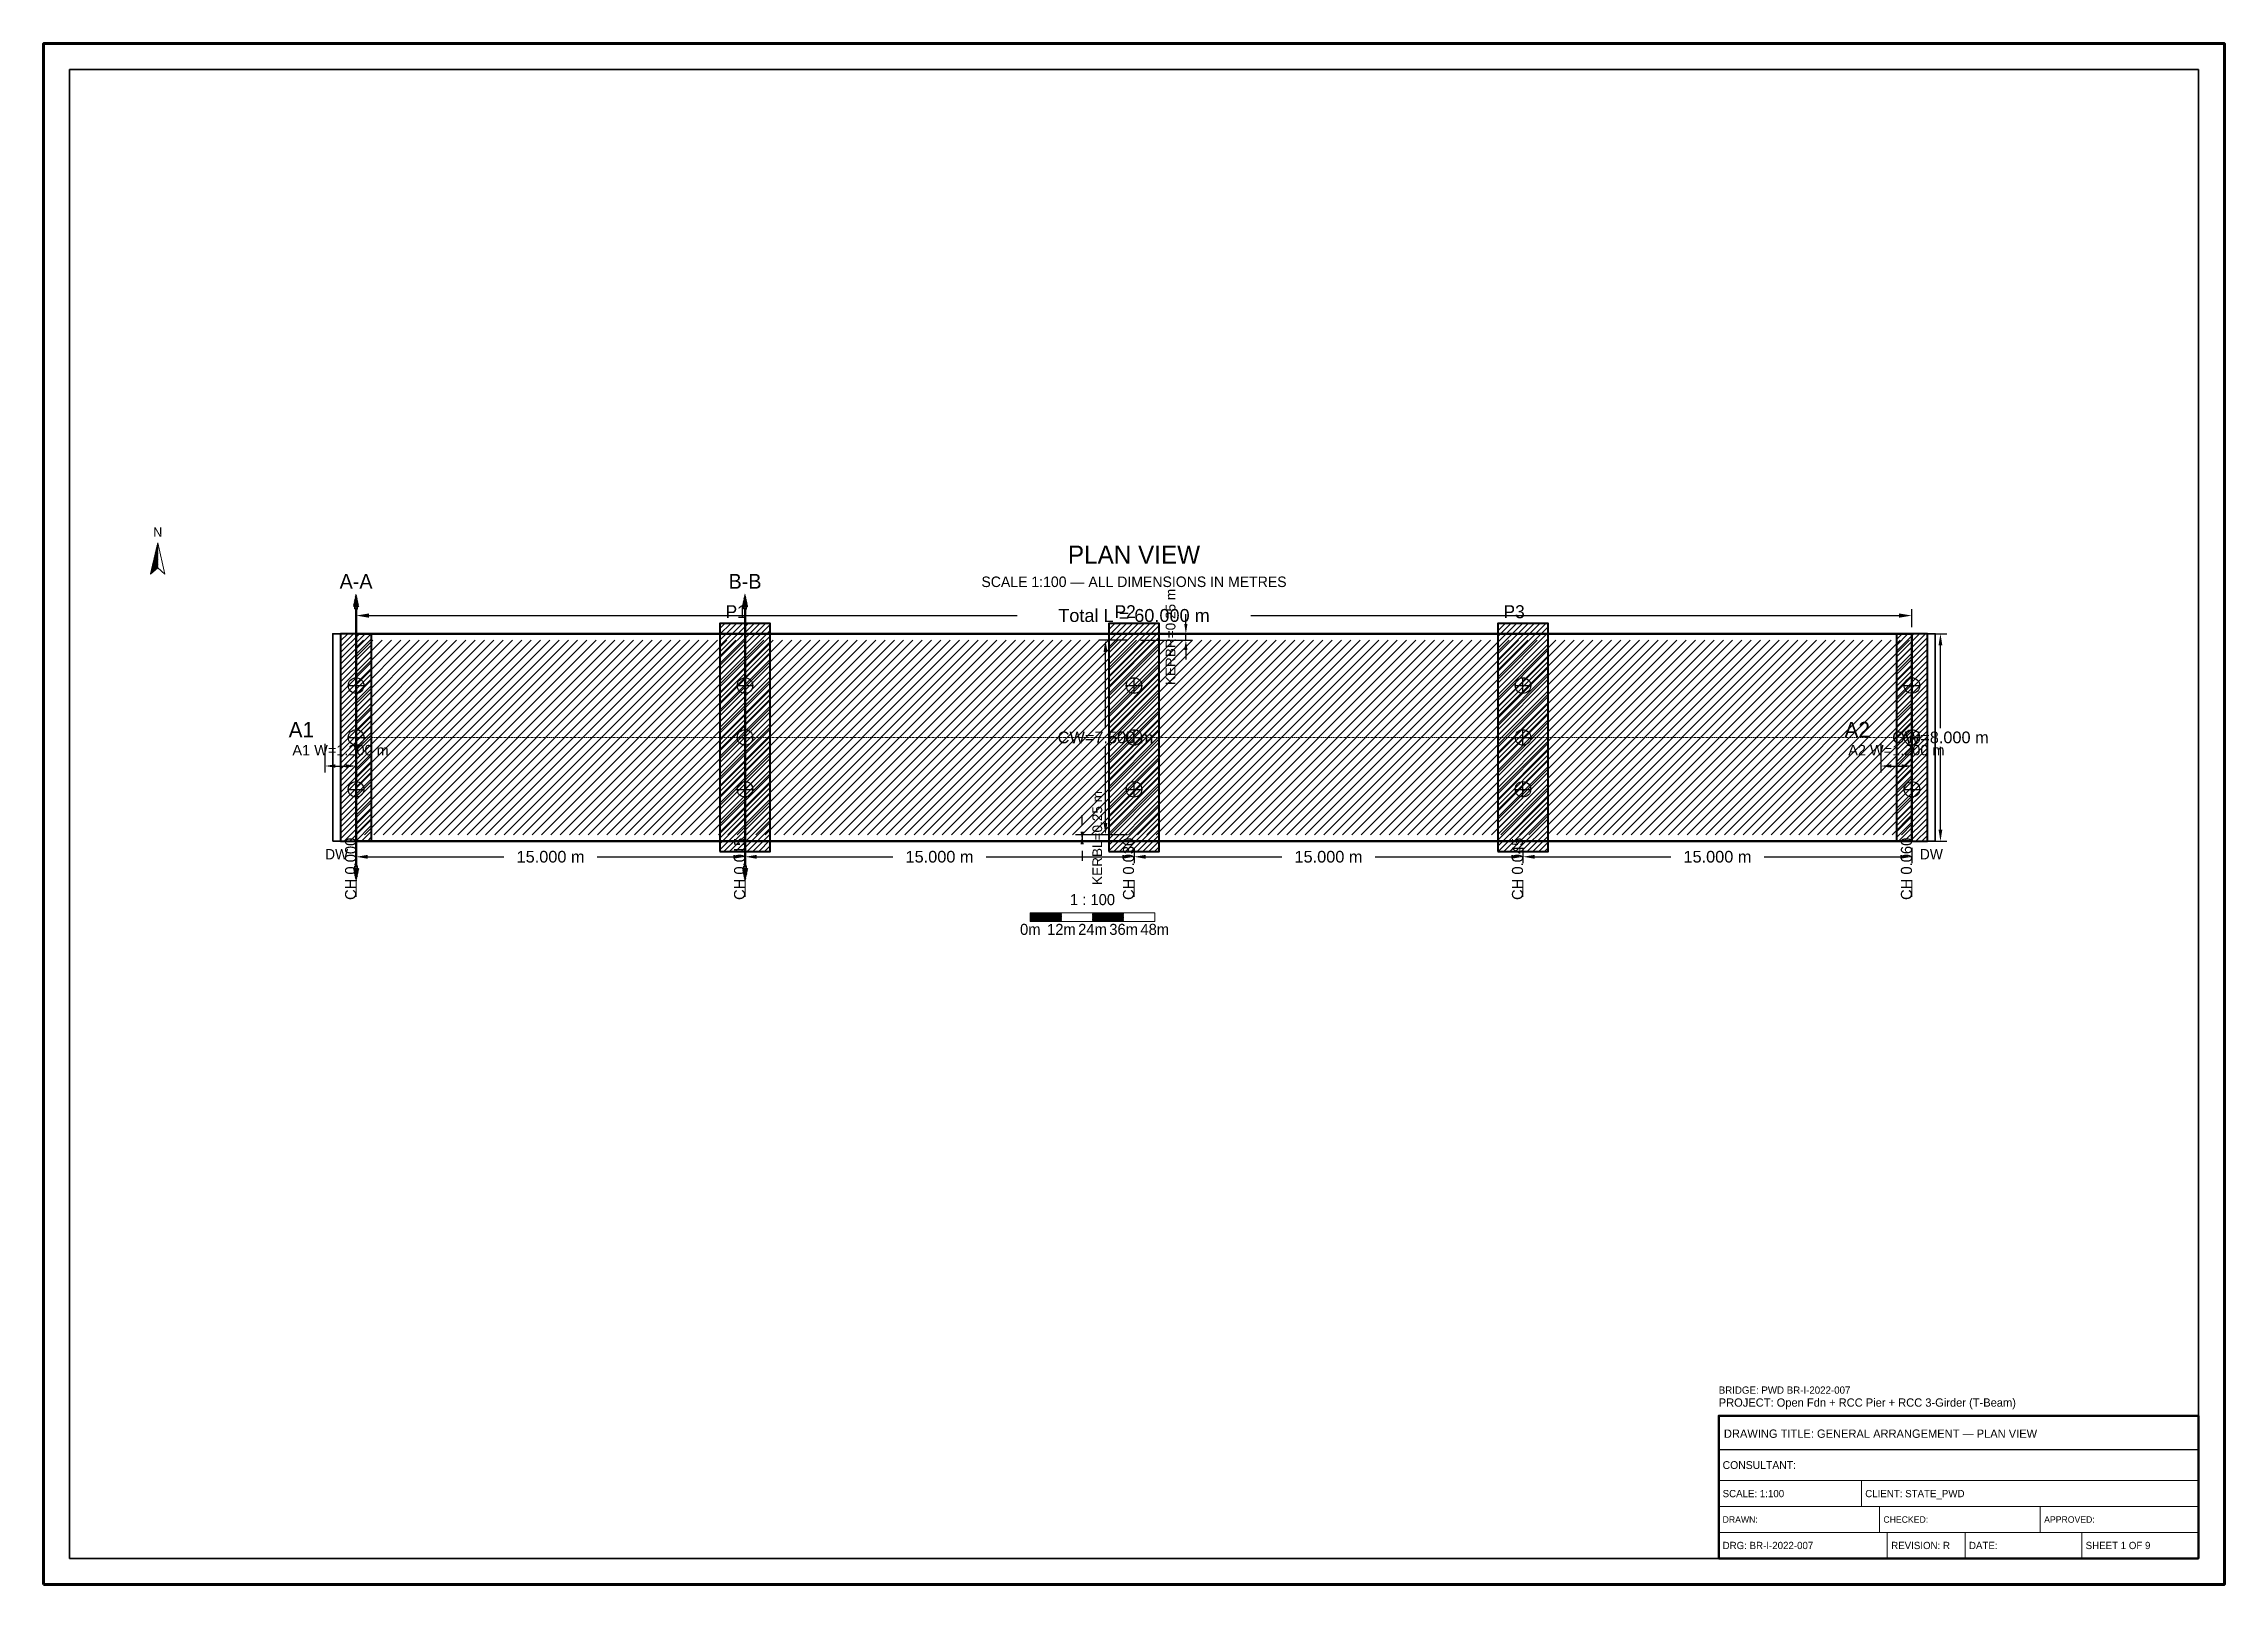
# Model space of a CAD drawing. Header units: metres. Extents: x 0 to 841, y 0 to 594.
import ezdxf
from ezdxf.enums import TextEntityAlignment as Align

# ---------------------------------------------------------------- set-up
doc = ezdxf.new("R2010")
doc.units = ezdxf.units.M
doc.linetypes.add('CENTER', pattern=[1.5, 0.75, -0.25, 0.25, -0.25])
doc.linetypes.add('DASHED', pattern=[0.5, 0.375, -0.125])
for name, color, linetype, lineweight in [('BORDER-INNER', 7, 'Continuous', 35), ('BORDER-OUTER', 7, 'Continuous', 70), ('CIVIL-CHAINAGE', 7, 'Continuous', 18), ('DIM-CHAINAGE', 3, 'Continuous', 18), ('DIM-LINEAR', 3, 'Continuous', 18), ('STRUC-CENTRE', 6, 'CENTER', 18), ('STRUC-HATCHING', 8, 'Continuous', 18), ('STRUC-OUTLINE', 1, 'Continuous', 50), ('STRUC-SECTION', 2, 'Continuous', 35), ('SUB-ABUT', 3, 'Continuous', 35), ('SUB-BEARING', 5, 'Continuous', 25), ('SUB-DIRT-WALL', 3, 'Continuous', 35), ('SUB-PIER', 2, 'Continuous', 35), ('SUPER-DECK', 2, 'Continuous', 50), ('SYM-NORTHARROW', 7, 'Continuous', 18), ('SYM-SCALE', 7, 'Continuous', 13), ('TEXT-GENERAL', 7, 'Continuous', 18), ('TEXT-HEADER', 7, 'Continuous', 25), ('TEXT-SPEC', 7, 'Continuous', 13), ('TEXT-TITLE', 7, 'Continuous', 25), ('TITLEBLK-BOX', 7, 'Continuous', 50), ('TITLEBLK-TEXT', 7, 'Continuous', 18)]:
    doc.layers.add(name, color=color, linetype=linetype, lineweight=lineweight)
doc.styles.add('BRIDGE_STD', font='Arial.ttf')
doc.dimstyles.new('pmb100', dxfattribs={"dimtxt": 2.5, "dimasz": 0.9375, "dimexe": 2.5, "dimexo": 2.5, "dimtad": 0, "dimtih": 1, "dimdec": 0, "dimtxsty": 'BRIDGE_STD', "dimcen": 2.5, "dimazin": 3, "dimtfac": 1, "dimtmove": 0, "dimatfit": 3})

msp = doc.modelspace()

# ---------------------------------------------------------------- hatches: boundary and pattern name
at = {"layer": 'STRUC-HATCHING'}
h = msp.add_hatch(dxfattribs=at)
h.set_pattern_fill('ANSI31', scale=0.8)
h.paths.add_polyline_path([(120.5, 289), (720.5, 289), (720.5, 364), (120.5, 364)])
at = {"layer": 'STRUC-SECTION'}
h = msp.add_hatch(dxfattribs=at)
h.set_pattern_fill('SOLID')
h.paths.add_polyline_path([(119.45, 376.95), (121.55, 376.95), (120.5, 381.75)])
h = msp.add_hatch(dxfattribs=at)
h.set_pattern_fill('SOLID')
h.paths.add_polyline_path([(269.45, 376.95), (271.55, 376.95), (270.5, 381.75)])
h = msp.add_hatch(dxfattribs=at)
h.set_pattern_fill('SOLID')
h.paths.add_polyline_path([(119.45, 276.05), (121.55, 276.05), (120.5, 271.25)])
h = msp.add_hatch(dxfattribs=at)
h.set_pattern_fill('SOLID')
h.paths.add_polyline_path([(269.45, 276.05), (271.55, 276.05), (270.5, 271.25)])
at = {"layer": 'SUB-ABUT'}
h = msp.add_hatch(dxfattribs=at)
h.set_pattern_fill('ANSI31', scale=0.5)
h.paths.add_polyline_path([(114.5, 286.5), (126.5, 286.5), (126.5, 366.5), (114.5, 366.5)])
h = msp.add_hatch(dxfattribs=at)
h.set_pattern_fill('ANSI31', scale=0.5)
h.paths.add_polyline_path([(714.5, 286.5), (726.5, 286.5), (726.5, 366.5), (714.5, 366.5)])
at = {"layer": 'SUB-PIER'}
h = msp.add_hatch(dxfattribs=at)
h.set_pattern_fill('ANSI31', scale=0.5)
h.paths.add_polyline_path([(260.75, 282.5), (280.25, 282.5), (280.25, 370.5), (260.75, 370.5)])
h = msp.add_hatch(dxfattribs=at)
h.set_pattern_fill('ANSI31', scale=0.5)
h.paths.add_polyline_path([(410.75, 282.5), (430.25, 282.5), (430.25, 370.5), (410.75, 370.5)])
h = msp.add_hatch(dxfattribs=at)
h.set_pattern_fill('ANSI31', scale=0.5)
h.paths.add_polyline_path([(560.75, 282.5), (580.25, 282.5), (580.25, 370.5), (560.75, 370.5)])
at = {"layer": 'SYM-NORTHARROW'}
h = msp.add_hatch(dxfattribs=at)
h.set_pattern_fill('SOLID')
h.paths.add_polyline_path([(44, 401.5), (41.2, 389.5), (44, 391.9)])
at = {"layer": 'SYM-SCALE'}
h = msp.add_hatch(dxfattribs=at)
h.set_pattern_fill('SOLID')
h.paths.add_polyline_path([(380.5, 255.5), (392.5, 255.5), (392.5, 258.9), (380.5, 258.9)])
h = msp.add_hatch(dxfattribs=at)
h.set_pattern_fill('SOLID')
h.paths.add_polyline_path([(404.5, 255.5), (416.5, 255.5), (416.5, 258.9), (404.5, 258.9)])

# ---------------------------------------------------------------- linework, layer by layer
at = {"layer": 'BORDER-INNER'}
msp.add_lwpolyline([(10, 10), (831, 10), (831, 584), (10, 584), (10, 10)], dxfattribs=at)
at = {"layer": 'BORDER-OUTER'}
msp.add_lwpolyline([(0, 0), (841, 0), (841, 594), (0, 594), (0, 0)], dxfattribs=at)
at = {"layer": 'CIVIL-CHAINAGE'}
for p, q in [((120.5, 271.5), (120.5, 265.12)), ((270.5, 271.5), (270.5, 265.12)), ((420.5, 271.5), (420.5, 265.12)), ((570.5, 271.5), (570.5, 265.12)), ((720.5, 271.5), (720.5, 265.12))]:
    msp.add_line(p, q, dxfattribs=at)
at = {"layer": 'STRUC-CENTRE'}
msp.add_line((120.5, 326.5), (720.5, 326.5), dxfattribs=at)
at = {"layer": 'STRUC-OUTLINE', "lineweight": 50}
msp.add_lwpolyline([(120.5, 286.5), (120.5, 366.5), (720.5, 366.5), (720.5, 286.5), (120.5, 286.5)], dxfattribs=at)
at = {"layer": 'STRUC-SECTION', "color": 1, "linetype": 'DASHED', "lineweight": 50}
for p, q in [((120.5, 376.5), (120.5, 276.5)), ((270.5, 376.5), (270.5, 276.5))]:
    msp.add_line(p, q, dxfattribs=at)
at = {"layer": 'STRUC-SECTION', "color": 1}
for points in [[(120.05, 376.05), (120.95, 376.05), (120.95, 376.95), (120.05, 376.95), (120.05, 376.05)], [(270.05, 376.05), (270.95, 376.05), (270.95, 376.95), (270.05, 376.95), (270.05, 376.05)], [(120.05, 276.05), (120.95, 276.05), (120.95, 276.95), (120.05, 276.95), (120.05, 276.05)], [(270.05, 276.05), (270.95, 276.05), (270.95, 276.95), (270.05, 276.95), (270.05, 276.05)]]:
    msp.add_lwpolyline(points, dxfattribs=at)
at = {"layer": 'SUB-ABUT', "lineweight": 40}
for points in [[(114.5, 286.5), (126.5, 286.5), (126.5, 366.5), (114.5, 366.5), (114.5, 286.5)], [(714.5, 286.5), (726.5, 286.5), (726.5, 366.5), (714.5, 366.5), (714.5, 286.5)]]:
    msp.add_lwpolyline(points, dxfattribs=at)
at = {"layer": 'SUB-BEARING'}
for p, q in [((117.5, 346.5), (123.5, 346.5)), ((120.5, 343.5), (120.5, 349.5)), ((267.5, 346.5), (273.5, 346.5)), ((270.5, 343.5), (270.5, 349.5)), ((417.5, 346.5), (423.5, 346.5)), ((420.5, 343.5), (420.5, 349.5)), ((567.5, 346.5), (573.5, 346.5)), ((570.5, 343.5), (570.5, 349.5)), ((717.5, 346.5), (723.5, 346.5)), ((720.5, 343.5), (720.5, 349.5)), ((120.5, 323.5), (120.5, 329.5)), ((270.5, 323.5), (270.5, 329.5)), ((420.5, 323.5), (420.5, 329.5)), ((570.5, 323.5), (570.5, 329.5)), ((720.5, 323.5), (720.5, 329.5)), ((117.5, 326.5), (123.5, 326.5)), ((267.5, 326.5), (273.5, 326.5)), ((417.5, 326.5), (423.5, 326.5)), ((567.5, 326.5), (573.5, 326.5)), ((717.5, 326.5), (723.5, 326.5)), ((117.5, 306.5), (123.5, 306.5)), ((120.5, 303.5), (120.5, 309.5)), ((267.5, 306.5), (273.5, 306.5)), ((270.5, 303.5), (270.5, 309.5)), ((417.5, 306.5), (423.5, 306.5)), ((420.5, 303.5), (420.5, 309.5)), ((567.5, 306.5), (573.5, 306.5)), ((570.5, 303.5), (570.5, 309.5)), ((717.5, 306.5), (723.5, 306.5)), ((720.5, 303.5), (720.5, 309.5))]:
    msp.add_line(p, q, dxfattribs=at)
for centre in [(120.5, 346.5), (270.5, 346.5), (420.5, 346.5), (570.5, 346.5), (720.5, 346.5), (120.5, 326.5), (270.5, 326.5), (420.5, 326.5), (570.5, 326.5), (720.5, 326.5), (120.5, 306.5), (270.5, 306.5), (420.5, 306.5), (570.5, 306.5), (720.5, 306.5)]:
    msp.add_circle(centre, 3, dxfattribs=at)
at = {"layer": 'SUB-DIRT-WALL', "lineweight": 35}
for points in [[(111.5, 286.5), (114.5, 286.5), (114.5, 366.5), (111.5, 366.5), (111.5, 286.5)], [(726.5, 286.5), (729.5, 286.5), (729.5, 366.5), (726.5, 366.5), (726.5, 286.5)]]:
    msp.add_lwpolyline(points, dxfattribs=at)
at = {"layer": 'SUB-PIER', "lineweight": 40}
for points in [[(260.75, 282.5), (280.25, 282.5), (280.25, 370.5), (260.75, 370.5), (260.75, 282.5)], [(410.75, 282.5), (430.25, 282.5), (430.25, 370.5), (410.75, 370.5), (410.75, 282.5)], [(560.75, 282.5), (580.25, 282.5), (580.25, 370.5), (560.75, 370.5), (560.75, 282.5)]]:
    msp.add_lwpolyline(points, dxfattribs=at)
at = {"layer": 'SUPER-DECK', "lineweight": 30}
msp.add_lwpolyline([(120.5, 286.5), (120.5, 366.5), (720.5, 366.5), (720.5, 286.5), (120.5, 286.5)], dxfattribs=at)
at = {"layer": 'SYM-NORTHARROW'}
msp.add_lwpolyline([(44, 401.5), (41.2, 389.5), (44, 391.9), (46.8, 389.5), (44, 401.5)], dxfattribs=at)
at = {"layer": 'SYM-SCALE'}
msp.add_lwpolyline([(380.5, 255.5), (428.5, 255.5), (428.5, 258.9), (380.5, 258.9), (380.5, 255.5)], dxfattribs=at)
at = {"layer": 'TITLEBLK-BOX', "lineweight": 50}
msp.add_lwpolyline([(646, 10), (831, 10), (831, 65), (646, 65), (646, 10)], dxfattribs=at)
at = {"layer": 'TITLEBLK-BOX', "lineweight": 30}
msp.add_lwpolyline([(646, 52), (831, 52), (831, 65), (646, 65), (646, 52)], dxfattribs=at)
at = {"layer": 'TITLEBLK-BOX', "lineweight": 18}
for points in [[(646, 40), (831, 40), (831, 52), (646, 52), (646, 40)], [(646, 30), (701, 30), (701, 40), (646, 40), (646, 30)], [(701, 30), (831, 30), (831, 40), (701, 40), (701, 30)], [(646, 20), (708, 20), (708, 30), (646, 30), (646, 20)], [(708, 20), (770, 20), (770, 30), (708, 30), (708, 20)], [(770, 20), (831, 20), (831, 30), (770, 30), (770, 20)], [(646, 10), (711, 10), (711, 20), (646, 20), (646, 10)], [(711, 10), (741, 10), (741, 20), (711, 20), (711, 10)], [(741, 10), (786, 10), (786, 20), (741, 20), (741, 10)], [(786, 10), (831, 10), (831, 20), (786, 20), (786, 10)]]:
    msp.add_lwpolyline(points, dxfattribs=at)

# ---------------------------------------------------------------- texts
at = {"layer": 'DIM-CHAINAGE'}
for s, p in [('CH 0.000', (120.5, 263.85)), ('CH 0.015', (270.5, 263.85)), ('CH 0.030', (420.5, 263.85)), ('CH 0.045', (570.5, 263.85)), ('CH 0.060', (720.5, 263.85))]:
    msp.add_text(s, height=4.25, rotation=90, dxfattribs=at).set_placement(p)
at = {"layer": 'SYM-NORTHARROW'}
msp.add_text('N', height=3.6, dxfattribs=at).set_placement((44, 403.9), align=Align.CENTER)
at = {"layer": 'TEXT-GENERAL'}
for s, height, p in [('P1', 5, (263, 372.5)), ('P2', 5, (413, 372.5)), ('P3', 5, (563, 372.5)), ('A1', 6, (94.5, 326.5)), ('A2', 6, (694.5, 326.5))]:
    msp.add_text(s, height=height, dxfattribs=at).set_placement(p)
for s, p in [('1 : 100', (404.5, 261.88)), ('0m', (380.5, 250.4)), ('12m', (392.5, 250.4)), ('24m', (404.5, 250.4)), ('36m', (416.5, 250.4)), ('48m', (428.5, 250.4))]:
    msp.add_text(s, height=4.25, dxfattribs=at).set_placement(p, align=Align.CENTER)
at = {"layer": 'TEXT-HEADER'}
msp.add_text('PLAN VIEW', height=7, dxfattribs=at).set_placement((420.5, 393.5), align=Align.CENTER)
at = {"layer": 'TEXT-HEADER', "color": 1}
for s, p in [('A-A', (120.5, 383.85)), ('B-B', (270.5, 383.85))]:
    msp.add_text(s, height=5.7, dxfattribs=at).set_placement(p, align=Align.CENTER)
at = {"layer": 'TEXT-SPEC', "color": 8}
msp.add_text('SCALE 1:100 — ALL DIMENSIONS IN METRES', height=4.05, dxfattribs=at).set_placement((420.5, 384.5), align=Align.CENTER)
at = {"layer": 'TEXT-SPEC'}
for p in [(113, 279.5), (728, 279.5)]:
    msp.add_text('DW', height=4, dxfattribs=at).set_placement(p, align=Align.CENTER)
at = {"layer": 'TEXT-TITLE'}
for s, p in [('PROJECT: Open Fdn + RCC Pier + RCC 3-Girder (T-Beam)', (646, 68.5)), ('DRAWING TITLE: GENERAL ARRANGEMENT — PLAN VIEW', (648, 56.5))]:
    msp.add_text(s, height=3.2, dxfattribs=at).set_placement(p)
at = {"layer": 'TITLEBLK-TEXT'}
for s, height, p in [('BRIDGE: PWD BR-I-2022-007', 2.8, (646, 73.5)), ('CONSULTANT: ', 3, (647.5, 44.5)), ('SCALE: 1:100', 2.8, (647.5, 33.6)), ('CLIENT: STATE_PWD', 2.8, (702.5, 33.6)), ('DRAWN: ', 2.5, (647.5, 23.75)), ('CHECKED: ', 2.5, (709.5, 23.75)), ('APPROVED: ', 2.5, (771.5, 23.75)), ('DRG: BR-I-2022-007', 2.8, (647.5, 13.6)), ('REVISION: R', 2.8, (712.5, 13.6)), ('DATE: ', 2.8, (742.5, 13.6)), ('SHEET 1 OF 9', 2.8, (787.5, 13.6))]:
    msp.add_text(s, height=height, dxfattribs=at).set_placement(p)

# ---------------------------------------------------------------- dimensions: what is measured, and where the dimension line sits
at = {"layer": 'DIM-LINEAR'}
for base, p1, p2, text, override in [((120.5, 373.5), (120.5, 366.5), (720.5, 366.5), 'Total L = 60.000 m', {"dimtxt": 5, "dimasz": 5, "dimgap": 2, "dimclrt": 3}), ((108.5, 315.5), (108.5, 326.5), (120.5, 326.5), 'A1 W=1.200 m', {"dimtxt": 4, "dimasz": 4, "dimgap": 1.6, "dimclrt": 3}), ((708.5, 315.5), (708.5, 326.5), (720.5, 326.5), 'A2 W=1.200 m', {"dimtxt": 4, "dimasz": 4, "dimgap": 1.6, "dimclrt": 3}), ((120.5, 280.5), (120.5, 286.5), (270.5, 286.5), '15.000 m', {"dimtxt": 4.5, "dimasz": 4.5, "dimgap": 1.8, "dimclrt": 3}), ((270.5, 280.5), (270.5, 286.5), (420.5, 286.5), '15.000 m', {"dimtxt": 4.5, "dimasz": 4.5, "dimgap": 1.8, "dimclrt": 3}), ((420.5, 280.5), (420.5, 286.5), (570.5, 286.5), '15.000 m', {"dimtxt": 4.5, "dimasz": 4.5, "dimgap": 1.8, "dimclrt": 3}), ((570.5, 280.5), (570.5, 286.5), (720.5, 286.5), '15.000 m', {"dimtxt": 4.5, "dimasz": 4.5, "dimgap": 1.8, "dimclrt": 3})]:
    msp.add_linear_dim(base=base, p1=p1, p2=p2, text=text, dimstyle='pmb100', override=override, dxfattribs=at).render()
for base, p1, p2, text, override in [((440.5, 364), (420.5, 364), (420.5, 366.5), 'KERBR=0.25 m', {"dimtxt": 3.75, "dimasz": 3.75, "dimgap": 1.5, "dimclrt": 3}), ((409.5, 289), (420.5, 289), (420.5, 364), 'CW=7.500 m', {"dimtxt": 4.5, "dimasz": 4.5, "dimgap": 1.8, "dimclrt": 3}), ((731.5, 286.5), (720.5, 286.5), (720.5, 366.5), 'OW=8.000 m', {"dimtxt": 4.5, "dimasz": 4.5, "dimgap": 1.8, "dimclrt": 3}), ((400.5, 289), (420.5, 289), (420.5, 286.5), 'KERBL=0.25 m', {"dimtxt": 3.75, "dimasz": 3.75, "dimgap": 1.5, "dimclrt": 3})]:
    msp.add_linear_dim(base=base, p1=p1, p2=p2, angle=90, text=text, dimstyle='pmb100', override=override, dxfattribs=at).render()

doc.saveas('drawing.dxf')
